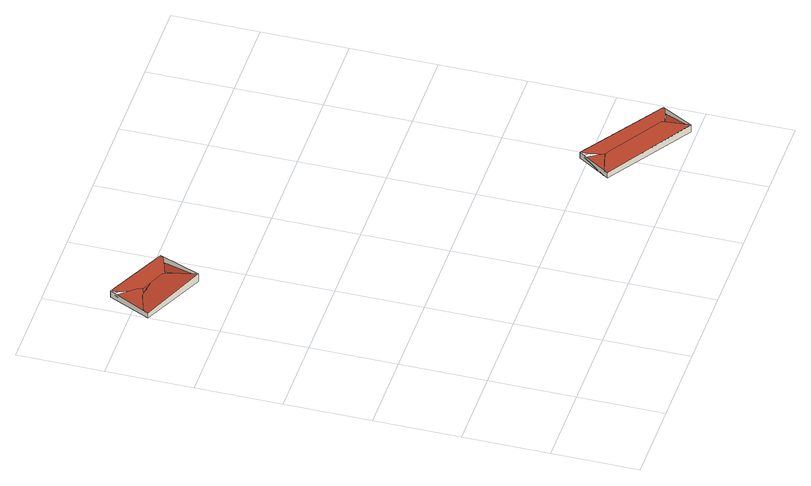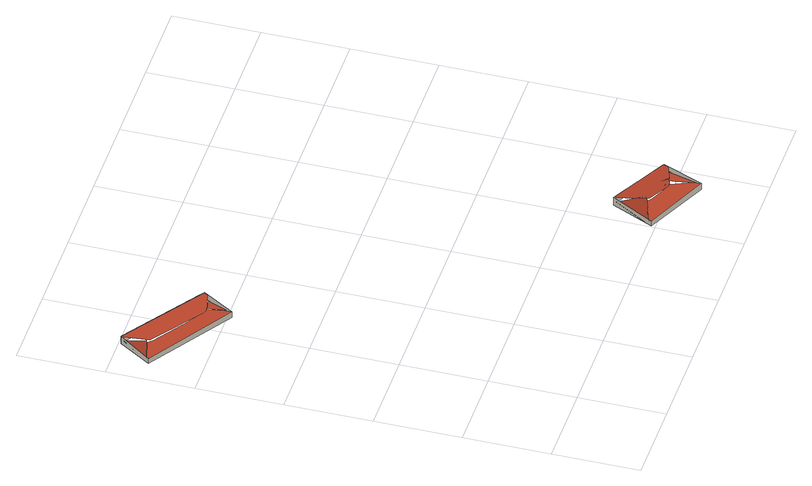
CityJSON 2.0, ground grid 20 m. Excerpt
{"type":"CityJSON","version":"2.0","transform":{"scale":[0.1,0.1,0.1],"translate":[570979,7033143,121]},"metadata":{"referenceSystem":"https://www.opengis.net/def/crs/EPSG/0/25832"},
"CityObjects":{
"building1":{"type":"Building","geometry":[{"type":"MultiSurface","lod":"2","boundaries":[[[0,1,2,3,4,5,6,7]],[[8,9,10,11,12,13,14,15,16,17,18,19]],[[20,21,22,23,24,25,26,27]],[[28,29,30,31,32,33,34,35,36,37,38,39,40,41]],[[42,43,44,45]],[[46,47,43,42]],[[48,49,47,46]],[[45,44,49,48]]],"semantics":{"surfaces":[{"type":"RoofSurface"},{"type":"WallSurface"}],"values":[0,0,0,0,1,1,1,1]}}]},
"building2":{"type":"Building","geometry":[{"type":"MultiSurface","lod":"2","boundaries":[[[50,51,52,53,54,55,56]],[[57,58,59]],[[60,61,62,63]],[[64,65,66,67,68,69,70,71,72,73,74]],[[75,76,77,78]],[[79,80,76,75]],[[81,82,80,79]],[[78,77,82,81]]],"semantics":{"surfaces":[{"type":"RoofSurface"},{"type":"WallSurface"}],"values":[0,0,0,0,1,1,1,1]}}]}
},
"vertices":[
[73,996,19],[15,976,16],[6,970,15],[5,961,15],[146,895,24],[149,898,24],[136,959,23],[130,968,23],[194,992,16],[52,1058,20],[49,1055,20],[49,1043,20],[70,994,20],[73,996,20],[94,986,19],[73,986,20],[97,986,19],[126,972,18],[137,964,18],[195,985,16],[42,1048,14],[12,976,4],[51,990,20],[79,980,33],[54,989,22],[66,993,27],[69,985,29],[63,1006,25],[135,953,26],[155,900,16],[189,973,4],[186,981,5],[184,982,6],[179,980,8],[167,972,13],[160,973,16],[140,965,24],[141,966,24],[134,960,26],[135,961,26],[136,959,25],[141,936,23],[197,991,3],[197,991,16],[48,1060,20],[48,1060,3],[151,892,3],[151,892,24],[2,962,3],[2,962,15],
[777,161,33],[721,147,32],[718,142,32],[725,133,32],[914,11,38],[916,17,38],[910,73,38],[723,150,17],[771,162,36],[757,203,29],[911,66,36],[921,18,31],[955,72,20],[957,78,19],[963,87,31],[766,214,34],[765,197,34],[773,160,34],[777,161,34],[814,137,33],[789,143,34],[820,135,33],[903,79,32],[913,69,32],[962,82,31],[965,86,18],[965,86,31],[765,215,34],[765,215,18],[916,10,18],[916,10,38],[716,139,18],[716,139,32]
]}
